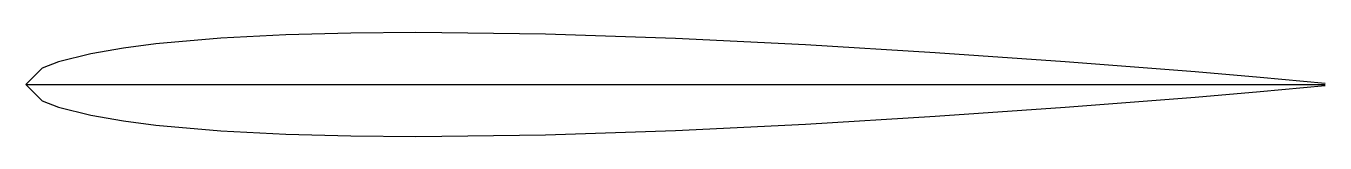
# Model space of a CAD drawing. Header units: millimetres. Extents: x 0 to 171, y -7 to 7.
import ezdxf

# ---------------------------------------------------------------- set-up
doc = ezdxf.new("R2010")
doc.units = ezdxf.units.MM
doc.layers.get('0').update_dxf_attribs({"lineweight": 25})

msp = doc.modelspace()

# ---------------------------------------------------------------- linework, layer by layer
at = {"flags": 128}
for points in [[(171, 0.15), (162.45, 0.92), (153.9, 1.65), (136.8, 2.99), (119.7, 4.18), (102.6, 5.2), (85.5, 6.04), (68.4, 6.61), (51.3, 6.84), (42.75, 6.77), (34.2, 6.55), (25.65, 6.09), (17.1, 5.33), (12.83, 4.79), (8.55, 4.05), (4.28, 2.98), (2.14, 2.16), (0, 0), (2.14, -2.16), (4.28, -2.98), (8.55, -4.05), (12.83, -4.79), (17.1, -5.33), (25.65, -6.09), (34.2, -6.55), (42.75, -6.77), (51.3, -6.84), (68.4, -6.61), (85.5, -6.04), (102.6, -5.2), (119.7, -4.18), (136.8, -2.99), (153.9, -1.65), (162.45, -0.92), (171, -0.15)], [(0, 0), (171, 0)]]:
    msp.add_lwpolyline(points, dxfattribs=at)

doc.saveas('drawing.dxf')
